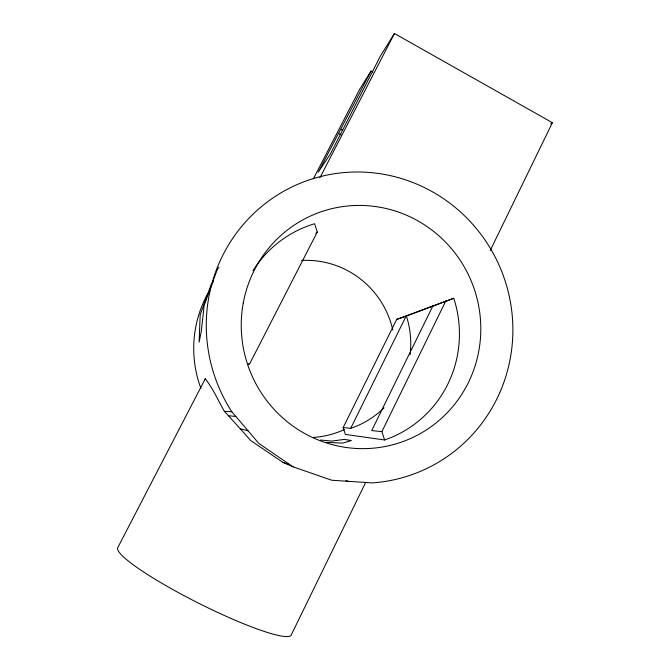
<?xml version="1.0" encoding="UTF-8"?>
<svg xmlns="http://www.w3.org/2000/svg" width="670" height="670" viewBox="0 0 670 670"><rect width="100%" height="100%" fill="white"/><g stroke="black" fill="none" stroke-linecap="round" stroke-linejoin="round"><path stroke-width="1" d="M205.246 379.605L205.255 378.801L117.618 547.926A97.192 13.291 26.7 0 0 197.214 602.497A97.192 13.291 26.7 0 0 290.939 635.57L365.711 482.333M490.164 250.63L552.381 122.694L394.446 33.5L380.485 55.912L330.352 154.016L318.225 172.207L371.063 71.045L372.872 72.059M433.021 305.654L371.733 430.567L381.883 431.631L384.588 439.972L345.377 434.428L343.157 427.552L396.707 319.364L453.766 298.276A113.674 111.572 67.9 0 1 384.588 439.972M381.883 431.631L445.885 300.805M343.157 427.552L350.695 428.348L406.296 315.746A90.123 88.892 67.9 0 1 410.115 354.665M247.892 364.631L249.726 363.709L317.262 232.038L314.573 223.738A113.674 111.572 67.9 0 0 252.984 270.688M313.317 178.907L359.69 89.303L371.063 71.045M319.841 177.927L394.446 33.5M218.922 267.229L217.239 269.625L204.183 305.26L201.26 331.591L199.107 342.211L200.188 314.774L211.033 284.909L213.378 281.576M315.897 233.57L317.262 232.038M550.69 123.925L552.381 122.694M403.281 317.253L453.766 298.276M247.841 364.312L249.726 363.709M396.707 319.364L402.343 317.555M205.255 378.801C213.068 388.6 218.194 400.409 224.35 411.338L231.837 411.765L258.888 443.473L293.033 466.822L331.734 480.239L372.16 482.903A156.093 152.844 67.9 0 0 508.111 291.316A156.093 152.844 67.9 0 0 297.346 184.476A156.093 152.844 67.9 0 0 231.837 411.765M325.963 442.384L342.554 443.113L351.365 440.55L344.405 439.378L331.926 441.086L320.545 440.031M224.35 411.338L228.395 415.693L235.882 416.505M228.395 415.693L240.296 428.808L248.093 430.818M240.296 428.808L250.63 440.508L282.866 462.325L288.628 464.318M346.005 480.549L347.948 481.303M282.866 462.325L293.033 466.822M340.904 129.344L342.73 130.349M338.35 133.313L341.089 134.821M200.925 388.424A113.615 112.367 67.9 0 1 207.625 293.896M344.288 429.562A88.783 87.803 67.9 0 1 312.999 437.46M301.475 260.471A88.783 87.803 67.9 0 1 392.796 330.034M384.002 407.896A90.123 88.892 67.9 0 1 350.695 428.348M243.26 303.024A121.965 119.419 67.9 0 0 400.928 442.284A121.965 119.419 67.9 0 0 438.875 235.79A121.965 119.419 67.9 0 0 243.26 303.024"/></g></svg>
